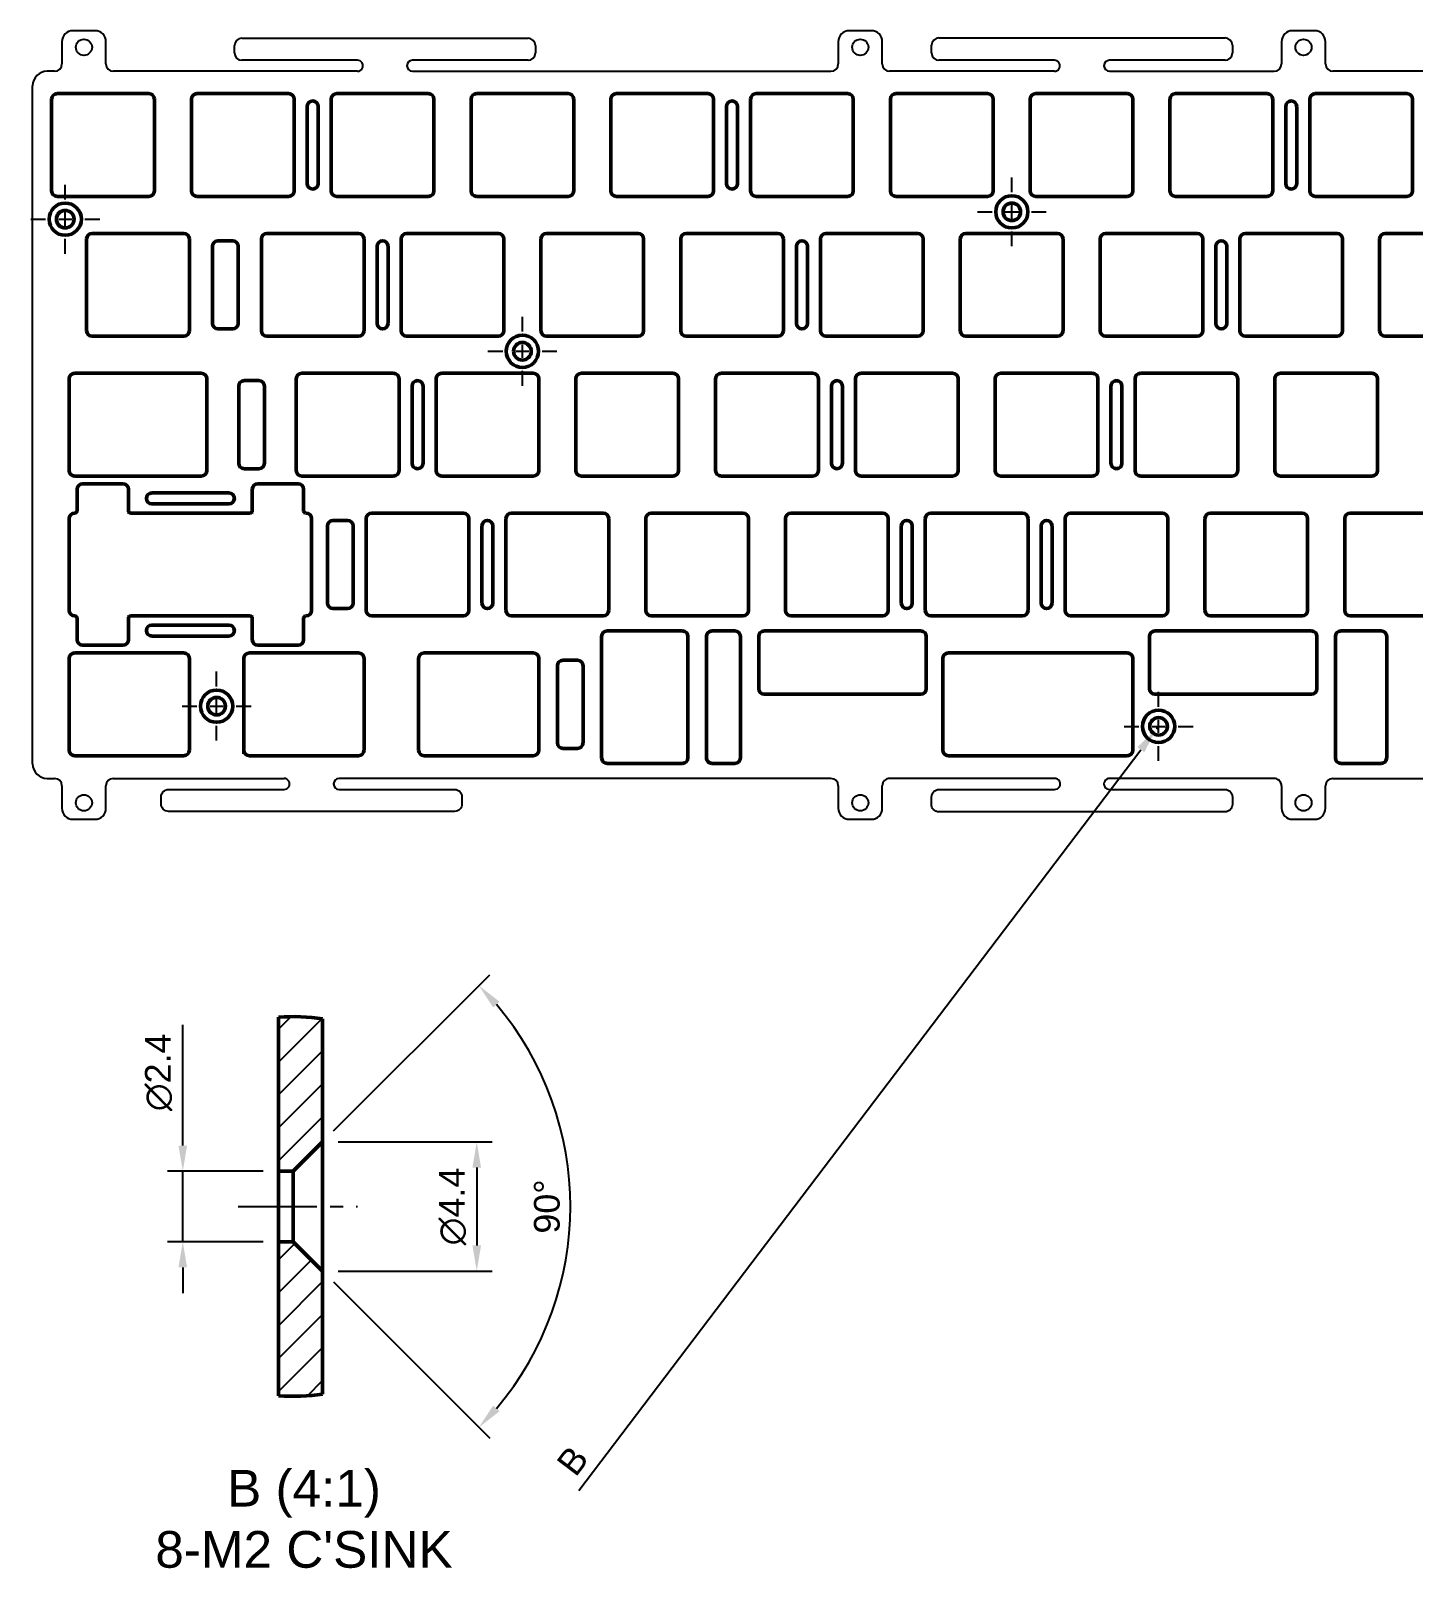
# Model space of a CAD drawing. Header units: millimetres. Extents: x 73 to 360, y 21 to 231.
# Drawn here: x 73 to 261.4, y 21.2 to 230.7 of the extents above; entities that cross this region are included whole.
import ezdxf

# ---------------------------------------------------------------- set-up
doc = ezdxf.new("R2010")
doc.units = ezdxf.units.MM
doc.header["$LTSCALE"] = 0.75
doc.linetypes.add('CENTER2', pattern=[28.575, 19.05, -3.175, 3.175, -3.175])
for name, color, linetype, lineweight in [('1', 7, 'Continuous', 25), ('FD_Dimensions', 7, 'Continuous', 25), ('Hatching', 7, 'Continuous', 25), ('Smart Centers', 7, 'CENTER2', 25), ('View Labels', 7, 'Continuous', 25), ('Visible', 7, 'Continuous', 50)]:
    doc.layers.add(name, color=color, linetype=linetype, lineweight=lineweight)
doc.styles.get("Standard").update_dxf_attribs({"font": ''})
doc.styles.get('Standard').set_extended_font_data('Arial')
doc.dimstyles.new('Dim-ISO-25', dxfattribs={"dimtxt": 3.5, "dimasz": 3.5, "dimexe": 2.1, "dimexo": 2.1, "dimgap": 1.4, "dimtad": 1, "dimdsep": 46, "dimtxsty": 'Standard', "dimcen": 0, "dimazin": 2, "dimtp": 0.1, "dimtm": 0.1, "dimtfac": 0.714286, "dimtmove": 0, "dimatfit": 3, "dimfxl": 1, "dimarcsym": 0})

# ---------------------------------------------------------------- blocks, each defined once
blk = doc.blocks.new('*U9')
at = {"layer": 'Smart Centers', "color": 0, "ltscale": 0.75, "transparency": 16777216}
for p, q in [((0, 2.68), (0, 4.7)), ((-4.7, 0), (-2.68, 0)), ((2.68, 0), (4.7, 0)), ((0, -4.7), (0, -2.68))]:
    blk.add_line(p, q, dxfattribs=at)
at = {"layer": 'Smart Centers', "color": 0, "linetype": 'Continuous', "ltscale": 0.75, "transparency": 16777216}
for p, q in [((-0.89, 0), (0.89, 0)), ((0, -0.89), (0, 0.89))]:
    blk.add_line(p, q, dxfattribs=at)
blk = doc.blocks.new('*U10')
at = {"layer": 'Smart Centers', "color": 0, "ltscale": 0.75, "transparency": 16777216}
for p, q in [((0, 2.68), (0, 4.7)), ((-4.7, 0), (-2.68, 0)), ((2.68, 0), (4.7, 0)), ((0, -4.7), (0, -2.68))]:
    blk.add_line(p, q, dxfattribs=at)
at = {"layer": 'Smart Centers', "color": 0, "linetype": 'Continuous', "ltscale": 0.75, "transparency": 16777216}
for p, q in [((-0.89, 0), (0.89, 0)), ((0, -0.89), (0, 0.89))]:
    blk.add_line(p, q, dxfattribs=at)
blk = doc.blocks.new('*U11')
at = {"layer": 'Smart Centers', "color": 0, "ltscale": 0.75, "transparency": 16777216}
for p, q in [((0, 2.68), (0, 4.7)), ((-4.7, 0), (-2.68, 0)), ((2.68, 0), (4.7, 0)), ((0, -4.7), (0, -2.68))]:
    blk.add_line(p, q, dxfattribs=at)
at = {"layer": 'Smart Centers', "color": 0, "linetype": 'Continuous', "ltscale": 0.75, "transparency": 16777216}
for p, q in [((-0.89, 0), (0.89, 0)), ((0, -0.89), (0, 0.89))]:
    blk.add_line(p, q, dxfattribs=at)
blk = doc.blocks.new('*U12')
at = {"layer": 'Smart Centers', "color": 0, "ltscale": 0.75, "transparency": 16777216}
for p, q in [((0, 2.68), (0, 4.7)), ((-4.7, 0), (-2.68, 0)), ((2.68, 0), (4.7, 0)), ((0, -4.7), (0, -2.68))]:
    blk.add_line(p, q, dxfattribs=at)
at = {"layer": 'Smart Centers', "color": 0, "linetype": 'Continuous', "ltscale": 0.75, "transparency": 16777216}
for p, q in [((-0.89, 0), (0.89, 0)), ((0, -0.89), (0, 0.89))]:
    blk.add_line(p, q, dxfattribs=at)
blk = doc.blocks.new('*U13')
at = {"layer": 'Smart Centers', "color": 0, "ltscale": 0.75, "transparency": 16777216}
for p, q in [((0, 2.68), (0, 4.7)), ((-4.7, 0), (-2.68, 0)), ((2.68, 0), (4.7, 0)), ((0, -4.7), (0, -2.68))]:
    blk.add_line(p, q, dxfattribs=at)
at = {"layer": 'Smart Centers', "color": 0, "linetype": 'Continuous', "ltscale": 0.75, "transparency": 16777216}
for p, q in [((-0.89, 0), (0.89, 0)), ((0, -0.89), (0, 0.89))]:
    blk.add_line(p, q, dxfattribs=at)
blk = doc.blocks.new('*U14')
at = {"layer": 'Smart Centers', "color": 0, "ltscale": 0.75, "transparency": 16777216}
blk.add_line((-9.5, 0), (6.74, 0), dxfattribs=at)
blk = doc.blocks.new('*D15')
at = {"layer": 'Defpoints', "color": 0, "transparency": 16777216}
for p in [(93.72, 75.3), (106.78, 75.3), (106.78, 65.7)]:
    blk.add_point(p, dxfattribs=at)
at = {"layer": 'FD_Dimensions', "color": 0, "lineweight": -2, "transparency": 16777216}
for p, q in [((93.72, 78.8), (93.72, 95.27)), ((104.68, 75.3), (91.62, 75.3)), ((93.72, 65.7), (93.72, 75.3)), ((104.68, 65.7), (91.62, 65.7)), ((93.72, 62.2), (93.72, 58.7))]:
    blk.add_line(p, q, dxfattribs=at)
at = {"layer": 'FD_Dimensions', "color": 0, "transparency": 16777216}
for points in [[(93.13, 78.8), (94.3, 78.8), (93.72, 75.3)], [(93.13, 62.2), (94.3, 62.2), (93.72, 65.7)]]:
    blk.add_solid(points, dxfattribs=at)
at = {"layer": 'FD_Dimensions', "color": 0, "transparency": 16777216, "insert": (90.43, 88.78), "char_height": 3.5, "attachment_point": 5, "rotation": 90}
blk.add_mtext('∅2.4', dxfattribs=at)
blk = doc.blocks.new('*D16')
at = {"layer": 'Defpoints', "color": 0, "transparency": 16777216}
for p in [(112.78, 79.3), (112.78, 61.7), (133.78, 61.7)]:
    blk.add_point(p, dxfattribs=at)
at = {"layer": 'FD_Dimensions', "color": 0, "lineweight": -2, "transparency": 16777216}
for p, q in [((114.88, 79.3), (135.88, 79.3)), ((133.78, 75.8), (133.78, 65.2)), ((114.88, 61.7), (135.88, 61.7))]:
    blk.add_line(p, q, dxfattribs=at)
at = {"layer": 'FD_Dimensions', "color": 0, "transparency": 16777216}
for points in [[(133.19, 75.8), (134.36, 75.8), (133.78, 79.3)], [(133.19, 65.2), (134.36, 65.2), (133.78, 61.7)]]:
    blk.add_solid(points, dxfattribs=at)
at = {"layer": 'FD_Dimensions', "color": 0, "transparency": 16777216, "insert": (130.49, 70.5), "char_height": 3.5, "attachment_point": 5, "rotation": 90}
blk.add_mtext('∅4.4', dxfattribs=at)
blk = doc.blocks.new('*D17')
at = {"layer": 'Defpoints', "color": 0, "transparency": 16777216}
for p in [(112.78, 79.3), (108.78, 75.3), (108.78, 65.7), (112.78, 61.7), (145.08, 59.49)]:
    blk.add_point(p, dxfattribs=at)
at = {"layer": 'FD_Dimensions', "color": 0, "lineweight": -2, "transparency": 16777216}
for p, q in [((114.26, 80.79), (135.55, 102.08)), ((114.26, 60.22), (135.55, 38.92))]:
    blk.add_line(p, q, dxfattribs=at)
blk.add_arc((103.98, 70.5), 42.56, 319.7135, 40.2865, dxfattribs=at)
at = {"layer": 'FD_Dimensions', "color": 0, "transparency": 16777216}
for points in [[(136.01, 97.62), (136.87, 98.41), (134.07, 100.59)], [(136.87, 42.59), (136.01, 43.38), (134.07, 40.41)]]:
    blk.add_solid(points, dxfattribs=at)
at = {"layer": 'FD_Dimensions', "color": 0, "transparency": 16777216, "insert": (143.35, 70.5), "char_height": 3.5, "attachment_point": 5, "rotation": 90}
blk.add_mtext('90°', dxfattribs=at)
blk = doc.blocks.new('*D19')
at = {"layer": 'Defpoints', "color": 0, "transparency": 16777216}
for p in [(226.39, 135.52), (226.7, 135.92)]:
    blk.add_point(p, dxfattribs=at)
at = {"layer": 'FD_Dimensions', "color": 0, "lineweight": -2, "transparency": 16777216}
for p, q in [((226.7, 135.92), (226.39, 135.52)), ((147.69, 31.79), (224.28, 132.73))]:
    blk.add_line(p, q, dxfattribs=at)
at = {"layer": 'FD_Dimensions', "color": 0, "transparency": 16777216}
blk.add_solid([(223.81, 133.09), (224.74, 132.38), (226.39, 135.52)], dxfattribs=at)
at = {"layer": 'FD_Dimensions', "color": 0, "transparency": 16777216, "insert": (146.83, 35.86), "char_height": 3.5, "attachment_point": 5, "rotation": 52.8127}
blk.add_mtext('B', dxfattribs=at)

msp = doc.modelspace()

# ---------------------------------------------------------------- hatches: boundary and pattern name
at = {"layer": 'Hatching'}
h = msp.add_hatch(dxfattribs=at)
h.set_pattern_fill('ANSI31', color=256, style=0)
h.set_pattern_definition([(45, (26.1334, -8.423), (-2.245064, 2.245064), [])])
edge = h.paths.add_edge_path(flags=0)
edge.add_line((106.778, 75.301), (108.778, 75.301))
edge.add_line((108.778, 75.301), (112.778, 79.301))
edge.add_line((112.778, 79.301), (112.778, 96.055))
edge.add_ellipse((108.778, 70.501), major_axis=(2, -25.788), ratio=1, start_angle=166.66906, end_angle=180)
edge.add_line((106.778, 96.289), (106.778, 75.301))
edge = h.paths.add_edge_path(flags=0)
edge.add_line((108.778, 65.701), (106.778, 65.701))
edge.add_line((106.778, 65.701), (106.778, 44.713))
edge.add_ellipse((108.778, 70.501), major_axis=(-4, 25.554), ratio=1, start_angle=166.66906, end_angle=180)
edge.add_line((112.778, 44.947), (112.778, 61.701))
edge.add_line((112.778, 61.701), (108.778, 65.701))

# ---------------------------------------------------------------- linework, layer by layer
at = {"layer": '1', "color": 7, "linetype": 'Continuous', "lineweight": 25}
for p, q in [((81.745, 230.691), (78.745, 230.691)), ((77.245, 229.191), (77.245, 226.171)), ((83.245, 226.171), (83.245, 229.191)), ((76.245, 225.171), (75.245, 225.171)), ((73.245, 130.821), (73.245, 223.171)), ((75.245, 128.821), (76.245, 128.821)), ((77.245, 127.821), (77.245, 124.751)), ((83.245, 124.751), (83.245, 127.821)), ((84.245, 128.821), (107.524, 128.821)), ((183.045, 127.821), (183.045, 124.751)), ((189.045, 124.751), (189.045, 127.821)), ((243.445, 127.821), (243.445, 124.751)), ((249.445, 124.751), (249.445, 127.821)), ((250.445, 128.821), (317.491, 128.821)), ((78.745, 123.251), (81.745, 123.251)), ((184.545, 123.251), (187.545, 123.251)), ((244.945, 123.251), (247.945, 123.251))]:
    msp.add_line(p, q, dxfattribs=at)
at = {"layer": '1', "linetype": 'Continuous', "lineweight": 25}
for p, q in [((187.545, 230.691), (184.545, 230.691)), ((247.945, 230.691), (244.945, 230.691)), ((183.045, 229.191), (183.045, 226.171)), ((189.045, 226.171), (189.045, 229.191)), ((243.445, 229.191), (243.445, 226.171)), ((249.445, 226.171), (249.445, 229.191)), ((117.524, 225.171), (84.245, 225.171)), ((212.509, 225.171), (190.045, 225.171)), ((317.592, 225.171), (250.445, 225.171))]:
    msp.add_line(p, q, dxfattribs=at)
at = {"layer": '1'}
for p, q in [((100.764, 227.671), (100.764, 228.671)), ((101.764, 229.671), (140.764, 229.671)), ((141.764, 228.671), (141.764, 227.671)), ((195.753, 227.671), (195.753, 228.722)), ((196.753, 229.722), (235.753, 229.722)), ((236.753, 228.722), (236.753, 227.671)), ((117.514, 226.671), (101.764, 226.671)), ((140.764, 226.671), (125.014, 226.671)), ((212.503, 226.671), (196.753, 226.671)), ((235.753, 226.671), (220.003, 226.671)), ((118.264, 225.921), (118.264, 225.921)), ((124.264, 225.921), (124.264, 225.921)), ((125.014, 225.171), (182.045, 225.171)), ((220.003, 225.171), (242.445, 225.171)), ((182.045, 128.821), (115.014, 128.821))]:
    msp.add_line(p, q, dxfattribs=at)
for points in [[(115.014, 128.821, 0.9999955), (115.014, 127.321), (130.764, 127.321, -0.4142136), (131.764, 126.321), (131.764, 125.321, -0.4142136), (130.764, 124.321), (91.764, 124.321, -0.4142136), (90.764, 125.321), (90.764, 126.321, -0.4142136), (91.764, 127.321), (107.514, 127.321, 1.006341), (107.514, 128.821)], [(220.003, 128.821, 1.0000032), (220.003, 127.321), (235.753, 127.321, -0.4142136), (236.753, 126.321), (236.753, 125.269, -0.4142136), (235.753, 124.269), (196.753, 124.269, -0.4280494), (195.753, 125.321), (195.753, 126.321, -0.4142136), (196.753, 127.321), (212.503, 127.321, 1.0644898), (212.503, 128.821), (190.045, 128.821, 0.4142136), (189.045, 127.821)]]:
    msp.add_lwpolyline(points, format="xyb", dxfattribs=at)
at = {"layer": '1', "color": 7, "linetype": 'Continuous', "lineweight": 25}
msp.add_lwpolyline([(243.445, 127.821, 0.4142136), (242.445, 128.821), (220.003, 128.821)], format="xyb", dxfattribs=at)
for centre in [(80.245, 228.441), (80.245, 125.501), (186.045, 125.501), (246.445, 125.501)]:
    msp.add_circle(centre, 1.1, dxfattribs=at)
at = {"layer": '1', "linetype": 'Continuous', "lineweight": 25}
for centre in [(186.045, 228.441), (246.445, 228.441)]:
    msp.add_circle(centre, 1.1, dxfattribs=at)
at = {"layer": '1', "color": 7, "linetype": 'Continuous', "lineweight": 25}
for centre, radius, start, end in [((78.745, 229.191), 1.5, 90, 180), ((81.745, 229.191), 1.5, 0, 90), ((75.245, 223.171), 2, 90, 180), ((76.245, 226.171), 1, 270, 0), ((84.245, 226.171), 1, 180, 270), ((75.245, 130.821), 2, 180, 270), ((76.245, 127.821), 1, 0, 90), ((84.245, 127.821), 1, 90, 180), ((182.045, 127.821), 1, 0, 90), ((250.445, 127.821), 1, 90, 180), ((78.745, 124.751), 1.5, 180, 270), ((81.745, 124.751), 1.5, 270, 0), ((184.545, 124.751), 1.5, 180, 270), ((187.545, 124.751), 1.5, 270, 0), ((244.945, 124.751), 1.5, 180, 270), ((247.945, 124.751), 1.5, 270, 0)]:
    msp.add_arc(centre, radius, start, end, dxfattribs=at)
at = {"layer": '1', "linetype": 'Continuous', "lineweight": 25}
for centre, radius, start, end in [((184.545, 229.191), 1.5, 90, 180), ((187.545, 229.191), 1.5, 0, 90), ((244.945, 229.191), 1.5, 90, 180), ((247.945, 229.191), 1.5, 0, 90), ((182.045, 226.171), 1, 270, 0), ((190.045, 226.171), 1, 180, 270), ((242.445, 226.171), 1, 270, 0), ((250.445, 226.171), 1, 180, 270)]:
    msp.add_arc(centre, radius, start, end, dxfattribs=at)
at = {"layer": '1'}
for centre, radius, start, end in [((101.764, 228.671), 1, 90, 180), ((140.764, 228.671), 1, 360, 90), ((196.753, 228.722), 1, 90, 180), ((235.753, 228.722), 1, 0, 90), ((101.764, 227.671), 1, 180, 270), ((117.519, 225.921), 0.75, 269.63783, 90.36217), ((125.014, 225.921), 0.75, 90, 269.99949), ((140.764, 227.671), 1, 270, 360), ((196.753, 227.671), 1, 180, 270), ((212.506, 225.921), 0.75, 269.76, 90.24), ((220.003, 225.921), 0.75, 90, 269.99949), ((235.753, 227.671), 1, 270, 360)]:
    msp.add_arc(centre, radius, start, end, dxfattribs=at)
at = {"layer": 'Visible'}
for p, q in [((76.595, 222.12, 0.75), (89.095, 222.12, 0.75)), ((95.645, 222.12, 0.75), (108.145, 222.12, 0.75)), ((114.695, 222.12, 0.75), (127.195, 222.12, 0.75)), ((133.745, 222.12, 0.75), (146.245, 222.12, 0.75)), ((152.795, 222.12, 0.75), (165.295, 222.12, 0.75)), ((171.845, 222.12, 0.75), (184.345, 222.12, 0.75)), ((190.895, 222.12, 0.75), (203.395, 222.12, 0.75)), ((209.945, 222.12, 0.75), (222.445, 222.12, 0.75)), ((228.995, 222.12, 0.75), (241.495, 222.12, 0.75)), ((248.045, 222.12, 0.75), (260.545, 222.12, 0.75)), ((75.845, 208.87, 0.75), (75.845, 221.37, 0.75)), ((89.845, 221.37, 0.75), (89.845, 208.87, 0.75)), ((94.895, 208.87, 0.75), (94.895, 221.37, 0.75)), ((108.895, 221.37, 0.75), (108.895, 208.87, 0.75)), ((110.67, 209.87, 0.75), (110.67, 220.37, 0.75)), ((112.17, 220.37, 0.75), (112.17, 209.87, 0.75)), ((113.945, 208.87, 0.75), (113.945, 221.37, 0.75)), ((127.945, 221.37, 0.75), (127.945, 208.87, 0.75)), ((132.995, 208.87, 0.75), (132.995, 221.37, 0.75)), ((146.995, 221.37, 0.75), (146.995, 208.87, 0.75)), ((152.045, 208.87, 0.75), (152.045, 221.37, 0.75)), ((166.045, 221.37, 0.75), (166.045, 208.87, 0.75)), ((167.82, 209.87, 0.75), (167.82, 220.37, 0.75)), ((169.32, 220.37, 0.75), (169.32, 209.87, 0.75)), ((171.095, 208.87, 0.75), (171.095, 221.37, 0.75)), ((185.095, 221.37, 0.75), (185.095, 208.87, 0.75)), ((190.145, 208.87, 0.75), (190.145, 221.37, 0.75)), ((204.145, 221.37, 0.75), (204.145, 208.87, 0.75)), ((209.195, 208.87, 0.75), (209.195, 221.37, 0.75)), ((223.195, 221.37, 0.75), (223.195, 208.87, 0.75)), ((228.245, 208.87, 0.75), (228.245, 221.37, 0.75)), ((242.245, 221.37, 0.75), (242.245, 208.87, 0.75)), ((244.02, 209.87, 0.75), (244.02, 220.37, 0.75)), ((245.52, 220.37, 0.75), (245.52, 209.87, 0.75)), ((247.295, 208.87, 0.75), (247.295, 221.37, 0.75)), ((261.295, 221.37, 0.75), (261.295, 208.87, 0.75)), ((89.095, 208.12, 0.75), (76.595, 208.12, 0.75)), ((108.145, 208.12, 0.75), (95.645, 208.12, 0.75)), ((127.195, 208.12, 0.75), (114.695, 208.12, 0.75)), ((146.245, 208.12, 0.75), (133.745, 208.12, 0.75)), ((165.295, 208.12, 0.75), (152.795, 208.12, 0.75)), ((184.345, 208.12, 0.75), (171.845, 208.12, 0.75)), ((203.395, 208.12, 0.75), (190.895, 208.12, 0.75)), ((222.445, 208.12, 0.75), (209.945, 208.12, 0.75)), ((241.495, 208.12, 0.75), (228.995, 208.12, 0.75)), ((260.545, 208.12, 0.75), (248.045, 208.12, 0.75)), ((80.608, 189.82, 0.75), (80.608, 202.32, 0.75)), ((81.358, 203.07, 0.75), (93.858, 203.07, 0.75)), ((94.608, 202.32, 0.75), (94.608, 189.82, 0.75)), ((97.764, 190.82, 0.75), (97.764, 201.32, 0.75)), ((98.514, 202.07, 0.75), (100.514, 202.07, 0.75)), ((101.264, 201.32, 0.75), (101.264, 190.82, 0.75)), ((104.42, 189.82, 0.75), (104.42, 202.32, 0.75)), ((105.17, 203.07, 0.75), (117.67, 203.07, 0.75)), ((118.42, 202.32, 0.75), (118.42, 189.82, 0.75)), ((120.195, 190.82, 0.75), (120.195, 201.32, 0.75)), ((121.695, 201.32, 0.75), (121.695, 190.82, 0.75)), ((123.47, 189.82, 0.75), (123.47, 202.32, 0.75)), ((124.22, 203.07, 0.75), (136.72, 203.07, 0.75)), ((137.47, 202.32, 0.75), (137.47, 189.82, 0.75)), ((142.52, 189.82, 0.75), (142.52, 202.32, 0.75)), ((143.27, 203.07, 0.75), (155.77, 203.07, 0.75)), ((156.52, 202.32, 0.75), (156.52, 189.82, 0.75)), ((161.57, 189.82, 0.75), (161.57, 202.32, 0.75)), ((162.32, 203.07, 0.75), (174.82, 203.07, 0.75)), ((175.57, 202.32, 0.75), (175.57, 189.82, 0.75)), ((177.345, 190.82, 0.75), (177.345, 201.32, 0.75)), ((178.845, 201.32, 0.75), (178.845, 190.82, 0.75)), ((180.62, 189.82, 0.75), (180.62, 202.32, 0.75)), ((181.37, 203.07, 0.75), (193.87, 203.07, 0.75)), ((194.62, 202.32, 0.75), (194.62, 189.82, 0.75)), ((199.67, 189.82, 0.75), (199.67, 202.32, 0.75)), ((200.42, 203.07, 0.75), (212.92, 203.07, 0.75)), ((213.67, 202.32, 0.75), (213.67, 189.82, 0.75)), ((218.72, 189.82, 0.75), (218.72, 202.32, 0.75)), ((219.47, 203.07, 0.75), (231.97, 203.07, 0.75)), ((232.72, 202.32, 0.75), (232.72, 189.82, 0.75)), ((234.495, 190.82, 0.75), (234.495, 201.32, 0.75)), ((235.995, 201.32, 0.75), (235.995, 190.82, 0.75)), ((237.77, 189.82, 0.75), (237.77, 202.32, 0.75)), ((238.52, 203.07, 0.75), (251.02, 203.07, 0.75)), ((251.77, 202.32, 0.75), (251.77, 189.82, 0.75)), ((256.82, 189.82, 0.75), (256.82, 202.32, 0.75)), ((257.57, 203.07, 0.75), (270.07, 203.07, 0.75)), ((93.858, 189.07, 0.75), (81.358, 189.07, 0.75)), ((100.514, 190.07, 0.75), (98.514, 190.07, 0.75)), ((117.67, 189.07, 0.75), (105.17, 189.07, 0.75)), ((136.72, 189.07, 0.75), (124.22, 189.07, 0.75)), ((155.77, 189.07, 0.75), (143.27, 189.07, 0.75)), ((174.82, 189.07, 0.75), (162.32, 189.07, 0.75)), ((193.87, 189.07, 0.75), (181.37, 189.07, 0.75)), ((212.92, 189.07, 0.75), (200.42, 189.07, 0.75)), ((231.97, 189.07, 0.75), (219.47, 189.07, 0.75)), ((251.02, 189.07, 0.75), (238.52, 189.07, 0.75)), ((270.07, 189.07, 0.75), (257.57, 189.07, 0.75)), ((78.226, 170.77, 0.75), (78.226, 183.27, 0.75)), ((78.976, 184.02, 0.75), (96.239, 184.02, 0.75)), ((96.989, 183.27, 0.75), (96.989, 170.77, 0.75)), ((101.336, 171.77, 0.75), (101.336, 182.27, 0.75)), ((102.086, 183.02, 0.75), (104.086, 183.02, 0.75)), ((104.836, 182.27, 0.75), (104.836, 171.77, 0.75)), ((109.183, 170.77, 0.75), (109.183, 183.27, 0.75)), ((109.933, 184.02, 0.75), (122.433, 184.02, 0.75)), ((123.183, 183.27, 0.75), (123.183, 170.77, 0.75)), ((124.958, 171.77, 0.75), (124.958, 182.27, 0.75)), ((126.458, 182.27, 0.75), (126.458, 171.77, 0.75)), ((128.233, 170.77, 0.75), (128.233, 183.27, 0.75)), ((128.983, 184.02, 0.75), (141.483, 184.02, 0.75)), ((142.233, 183.27, 0.75), (142.233, 170.77, 0.75)), ((147.283, 170.77, 0.75), (147.283, 183.27, 0.75)), ((148.033, 184.02, 0.75), (160.533, 184.02, 0.75)), ((161.283, 183.27, 0.75), (161.283, 170.77, 0.75)), ((166.333, 170.77, 0.75), (166.333, 183.27, 0.75)), ((167.083, 184.02, 0.75), (179.583, 184.02, 0.75)), ((180.333, 183.27, 0.75), (180.333, 170.77, 0.75)), ((182.108, 171.77, 0.75), (182.108, 182.27, 0.75)), ((183.608, 182.27, 0.75), (183.608, 171.77, 0.75)), ((185.383, 170.77, 0.75), (185.383, 183.27, 0.75)), ((186.133, 184.02, 0.75), (198.633, 184.02, 0.75)), ((199.383, 183.27, 0.75), (199.383, 170.77, 0.75)), ((204.433, 170.77, 0.75), (204.433, 183.27, 0.75)), ((205.183, 184.02, 0.75), (217.683, 184.02, 0.75)), ((218.433, 183.27, 0.75), (218.433, 170.77, 0.75)), ((220.208, 171.77, 0.75), (220.208, 182.27, 0.75)), ((221.708, 182.27, 0.75), (221.708, 171.77, 0.75)), ((223.483, 170.77, 0.75), (223.483, 183.27, 0.75)), ((224.233, 184.02, 0.75), (236.733, 184.02, 0.75)), ((237.483, 183.27, 0.75), (237.483, 170.77, 0.75)), ((242.533, 170.77, 0.75), (242.533, 183.27, 0.75)), ((243.283, 184.02, 0.75), (255.783, 184.02, 0.75)), ((256.533, 183.27, 0.75), (256.533, 170.77, 0.75)), ((96.239, 170.02, 0.75), (78.976, 170.02, 0.75)), ((104.086, 171.02, 0.75), (102.086, 171.02, 0.75)), ((122.433, 170.02, 0.75), (109.933, 170.02, 0.75)), ((141.483, 170.02, 0.75), (128.983, 170.02, 0.75)), ((160.533, 170.02, 0.75), (148.033, 170.02, 0.75)), ((179.583, 170.02, 0.75), (167.083, 170.02, 0.75)), ((198.633, 170.02, 0.75), (186.133, 170.02, 0.75)), ((217.683, 170.02, 0.75), (205.183, 170.02, 0.75)), ((236.733, 170.02, 0.75), (224.233, 170.02, 0.75)), ((255.783, 170.02, 0.75), (243.283, 170.02, 0.75)), ((79.313, 165.27, 0.75), (79.313, 168.22, 0.75)), ((80.063, 168.97, 0.75), (85.563, 168.97, 0.75)), ((86.313, 168.22, 0.75), (86.313, 165.27, 0.75)), ((89.501, 167.72, 0.75), (100.001, 167.72, 0.75)), ((103.189, 165.27, 0.75), (103.189, 168.22, 0.75)), ((103.939, 168.97, 0.75), (109.439, 168.97, 0.75)), ((110.189, 168.22, 0.75), (110.189, 165.27, 0.75)), ((100.001, 166.22, 0.75), (89.501, 166.22, 0.75)), ((78.226, 151.72, 0.75), (78.226, 164.22, 0.75)), ((78.976, 164.97, 0.75), (79.013, 164.97, 0.75)), ((86.613, 164.97, 0.75), (102.889, 164.97, 0.75)), ((111.276, 164.22, 0.75), (111.276, 151.72, 0.75)), ((114.183, 163.97, 0.75), (116.183, 163.97, 0.75)), ((118.708, 151.72, 0.75), (118.708, 164.22, 0.75)), ((119.458, 164.97, 0.75), (131.958, 164.97, 0.75)), ((132.708, 164.22, 0.75), (132.708, 151.72, 0.75)), ((137.758, 151.72, 0.75), (137.758, 164.22, 0.75)), ((138.508, 164.97, 0.75), (151.008, 164.97, 0.75)), ((151.758, 164.22, 0.75), (151.758, 151.72, 0.75)), ((156.808, 151.72, 0.75), (156.808, 164.22, 0.75)), ((157.558, 164.97, 0.75), (170.058, 164.97, 0.75)), ((170.808, 164.22, 0.75), (170.808, 151.72, 0.75)), ((175.858, 151.72, 0.75), (175.858, 164.22, 0.75)), ((176.608, 164.97, 0.75), (189.108, 164.97, 0.75)), ((189.858, 164.22, 0.75), (189.858, 151.72, 0.75)), ((194.908, 151.72, 0.75), (194.908, 164.22, 0.75)), ((195.658, 164.97, 0.75), (208.158, 164.97, 0.75)), ((208.908, 164.22, 0.75), (208.908, 151.72, 0.75)), ((213.958, 151.72, 0.75), (213.958, 164.22, 0.75)), ((214.708, 164.97, 0.75), (227.208, 164.97, 0.75)), ((227.958, 164.22, 0.75), (227.958, 151.72, 0.75)), ((233.008, 151.72, 0.75), (233.008, 164.22, 0.75)), ((233.758, 164.97, 0.75), (246.258, 164.97, 0.75)), ((247.008, 164.22, 0.75), (247.008, 151.72, 0.75)), ((252.058, 151.72, 0.75), (252.058, 164.22, 0.75)), ((252.808, 164.97, 0.75), (265.308, 164.97, 0.75)), ((113.433, 152.72, 0.75), (113.433, 163.22, 0.75)), ((116.933, 163.22, 0.75), (116.933, 152.72, 0.75)), ((134.483, 152.72, 0.75), (134.483, 163.22, 0.75)), ((135.983, 163.22, 0.75), (135.983, 152.72, 0.75)), ((191.633, 152.72, 0.75), (191.633, 163.22, 0.75)), ((193.133, 163.22, 0.75), (193.133, 152.72, 0.75)), ((210.683, 152.72, 0.75), (210.683, 163.22, 0.75)), ((212.183, 163.22, 0.75), (212.183, 152.72, 0.75)), ((79.013, 150.97, 0.75), (78.976, 150.97, 0.75)), ((102.889, 150.97, 0.75), (86.613, 150.97, 0.75)), ((116.183, 151.97, 0.75), (114.183, 151.97, 0.75)), ((131.958, 150.97, 0.75), (119.458, 150.97, 0.75)), ((151.008, 150.97, 0.75), (138.508, 150.97, 0.75)), ((170.058, 150.97, 0.75), (157.558, 150.97, 0.75)), ((189.108, 150.97, 0.75), (176.608, 150.97, 0.75)), ((208.158, 150.97, 0.75), (195.658, 150.97, 0.75)), ((227.208, 150.97, 0.75), (214.708, 150.97, 0.75)), ((246.258, 150.97, 0.75), (233.758, 150.97, 0.75)), ((265.308, 150.97, 0.75), (252.808, 150.97, 0.75)), ((79.313, 147.72, 0.75), (79.313, 150.67, 0.75)), ((86.313, 150.67, 0.75), (86.313, 147.72, 0.75)), ((89.501, 149.72, 0.75), (100.001, 149.72, 0.75)), ((103.189, 147.72, 0.75), (103.189, 150.67, 0.75)), ((110.189, 150.67, 0.75), (110.189, 147.72, 0.75)), ((151.539, 148.92, 0.75), (161.808, 148.92, 0.75)), ((168.951, 148.92, 0.75), (165.826, 148.92, 0.75)), ((172.951, 148.92, 0.75), (194.289, 148.92, 0.75)), ((226.195, 148.92, 0.75), (247.533, 148.92, 0.75)), ((251.533, 148.92, 0.75), (257.039, 148.92, 0.75)), ((85.563, 146.97, 0.75), (80.063, 146.97, 0.75)), ((100.001, 148.22, 0.75), (89.501, 148.22, 0.75)), ((109.439, 146.97, 0.75), (103.939, 146.97, 0.75)), ((150.789, 131.622, 0.75), (150.789, 148.17, 0.75)), ((162.558, 131.622, 0.75), (162.558, 148.17, 0.75)), ((165.076, 131.622, 0.75), (165.076, 148.17, 0.75)), ((169.701, 131.622, 0.75), (169.701, 148.17, 0.75)), ((172.201, 141.048, 0.75), (172.201, 148.17, 0.75)), ((195.039, 148.17, 0.75), (195.039, 141.048, 0.75)), ((225.445, 141.048, 0.75), (225.445, 148.17, 0.75)), ((248.283, 148.17, 0.75), (248.283, 141.048, 0.75)), ((250.783, 131.622, 0.75), (250.783, 148.17, 0.75)), ((257.789, 131.622, 0.75), (257.789, 148.17, 0.75)), ((78.226, 132.67, 0.75), (78.226, 145.17, 0.75)), ((78.976, 145.92, 0.75), (93.858, 145.92, 0.75)), ((94.608, 145.17, 0.75), (94.608, 132.67, 0.75)), ((102.039, 132.17, 0.75), (102.039, 145.17, 0.75)), ((102.789, 145.92, 0.75), (117.67, 145.92, 0.75)), ((118.42, 145.17, 0.75), (118.42, 132.67, 0.75)), ((125.851, 132.67, 0.75), (125.851, 145.17, 0.75)), ((126.601, 145.92, 0.75), (141.483, 145.92, 0.75)), ((142.233, 145.17, 0.75), (142.233, 132.67, 0.75)), ((145.511, 144.92, 0.75), (147.511, 144.92, 0.75)), ((197.289, 132.67, 0.75), (197.289, 145.17, 0.75)), ((198.039, 145.92, 0.75), (222.445, 145.92, 0.75)), ((223.195, 145.17, 0.75), (223.195, 132.67, 0.75)), ((144.761, 133.67, 0.75), (144.761, 144.17, 0.75)), ((148.261, 144.17, 0.75), (148.261, 133.67, 0.75)), ((194.289, 140.298, 0.75), (172.951, 140.298, 0.75)), ((247.533, 140.298, 0.75), (226.195, 140.298, 0.75)), ((147.511, 132.92, 0.75), (145.511, 132.92, 0.75)), ((93.858, 131.92, 0.75), (78.976, 131.92, 0.75)), ((117.67, 131.92, 0.75), (102.789, 131.92, 0.75)), ((141.483, 131.92, 0.75), (126.601, 131.92, 0.75)), ((161.808, 130.877, 0.75), (151.539, 130.872, 0.75)), ((165.827, 130.872, 0.75), (168.952, 130.873, 0.75)), ((222.445, 131.92, 0.75), (198.039, 131.92, 0.75)), ((257.039, 130.871, 0.75), (251.532, 130.872, 0.75))]:
    msp.add_line(p, q, dxfattribs=at)
at = {"layer": 'Visible', "extrusion": (1, -2.22045e-16, 0)}
for p, q in [((106.778, 96.289), (106.778, 75.301)), ((112.778, 79.301), (112.778, 96.055)), ((108.778, 75.301), (112.778, 79.301)), ((112.778, 79.301), (112.778, 61.701)), ((106.778, 75.301), (108.778, 75.301)), ((106.778, 65.701), (106.778, 75.301)), ((108.778, 75.301), (108.778, 65.701)), ((108.778, 65.701), (106.778, 65.701)), ((106.778, 65.701), (106.778, 44.713)), ((112.778, 61.701), (108.778, 65.701)), ((112.778, 44.947), (112.778, 61.701))]:
    msp.add_line(p, q, dxfattribs=at)
at = {"layer": 'Visible', "extrusion": (0, 0, -1)}
for centre, radius in [((-206.696, 206.019, -0.75), 2.2), ((-77.696, 205.019, -0.75), 2.2), ((-77.696, 205.019, -0.75), 1.2), ((-206.696, 206.019, -0.75), 1.2), ((-139.996, 187.019, -0.75), 2.2), ((-139.996, 187.019, -0.75), 1.2), ((-98.324, 138.669, -0.75), 2.2), ((-98.324, 138.669, -0.75), 1.2), ((-226.696, 135.919, -0.75), 2.2), ((-226.696, 135.919, -0.75), 1.2)]:
    msp.add_circle(centre, radius, dxfattribs=at)
at = {"layer": 'Visible'}
for centre, start, end in [((76.595, 221.37, 0.75), 90, 180), ((89.095, 221.37, 0.75), 0, 90), ((95.645, 221.37, 0.75), 90, 180), ((108.145, 221.37, 0.75), 0, 90), ((114.695, 221.37, 0.75), 90, 180), ((127.195, 221.37, 0.75), 0, 90), ((133.745, 221.37, 0.75), 90, 180), ((146.245, 221.37, 0.75), 0, 90), ((152.795, 221.37, 0.75), 90, 180), ((165.295, 221.37, 0.75), 0, 90), ((171.845, 221.37, 0.75), 90, 180), ((184.345, 221.37, 0.75), 0, 90), ((190.895, 221.37, 0.75), 90, 180), ((203.395, 221.37, 0.75), 0, 90), ((209.945, 221.37, 0.75), 90, 180), ((222.445, 221.37, 0.75), 0, 90), ((228.995, 221.37, 0.75), 90, 180), ((241.495, 221.37, 0.75), 0, 90), ((248.045, 221.37, 0.75), 90, 180), ((260.545, 221.37, 0.75), 0, 90), ((111.42, 220.37, 0.75), 0, 180), ((168.57, 220.37, 0.75), 0, 180), ((244.77, 220.37, 0.75), 0, 180), ((111.42, 209.87, 0.75), 180, 0), ((168.57, 209.87, 0.75), 180, 0), ((244.77, 209.87, 0.75), 180, 0), ((76.595, 208.87, 0.75), 180, 270), ((89.095, 208.87, 0.75), 270, 0), ((95.645, 208.87, 0.75), 180, 270), ((108.145, 208.87, 0.75), 270, 0), ((114.695, 208.87, 0.75), 180, 270), ((127.195, 208.87, 0.75), 270, 0), ((133.745, 208.87, 0.75), 180, 270), ((146.245, 208.87, 0.75), 270, 0), ((152.795, 208.87, 0.75), 180, 270), ((165.295, 208.87, 0.75), 270, 0), ((171.845, 208.87, 0.75), 180, 270), ((184.345, 208.87, 0.75), 270, 0), ((190.895, 208.87, 0.75), 180, 270), ((203.395, 208.87, 0.75), 270, 0), ((209.945, 208.87, 0.75), 180, 270), ((222.445, 208.87, 0.75), 270, 0), ((228.995, 208.87, 0.75), 180, 270), ((241.495, 208.87, 0.75), 270, 0), ((248.045, 208.87, 0.75), 180, 270), ((260.545, 208.87, 0.75), 270, 0), ((81.358, 202.32, 0.75), 90, 180), ((93.858, 202.32, 0.75), 0, 90), ((98.514, 201.32, 0.75), 90, 180), ((100.514, 201.32, 0.75), 0, 90), ((105.17, 202.32, 0.75), 90, 180), ((117.67, 202.32, 0.75), 0, 90), ((120.945, 201.32, 0.75), 0, 180), ((124.22, 202.32, 0.75), 90, 180), ((136.72, 202.32, 0.75), 0, 90), ((143.27, 202.32, 0.75), 90, 180), ((155.77, 202.32, 0.75), 0, 90), ((162.32, 202.32, 0.75), 90, 180), ((174.82, 202.32, 0.75), 0, 90), ((178.095, 201.32, 0.75), 0, 180), ((181.37, 202.32, 0.75), 90, 180), ((193.87, 202.32, 0.75), 0, 90), ((200.42, 202.32, 0.75), 90, 180), ((212.92, 202.32, 0.75), 0, 90), ((219.47, 202.32, 0.75), 90, 180), ((231.97, 202.32, 0.75), 0, 90), ((235.245, 201.32, 0.75), 0, 180), ((238.52, 202.32, 0.75), 90, 180), ((251.02, 202.32, 0.75), 0, 90), ((257.57, 202.32, 0.75), 90, 180), ((98.514, 190.82, 0.75), 180, 270), ((100.514, 190.82, 0.75), 270, 0), ((120.945, 190.82, 0.75), 180, 0), ((178.095, 190.82, 0.75), 180, 0), ((235.245, 190.82, 0.75), 180, 0), ((81.358, 189.82, 0.75), 180, 270), ((93.858, 189.82, 0.75), 270, 0), ((105.17, 189.82, 0.75), 180, 270), ((117.67, 189.82, 0.75), 270, 0), ((124.22, 189.82, 0.75), 180, 270), ((136.72, 189.82, 0.75), 270, 0), ((143.27, 189.82, 0.75), 180, 270), ((155.77, 189.82, 0.75), 270, 0), ((162.32, 189.82, 0.75), 180, 270), ((174.82, 189.82, 0.75), 270, 0), ((181.37, 189.82, 0.75), 180, 270), ((193.87, 189.82, 0.75), 270, 0), ((200.42, 189.82, 0.75), 180, 270), ((212.92, 189.82, 0.75), 270, 0), ((219.47, 189.82, 0.75), 180, 270), ((231.97, 189.82, 0.75), 270, 0), ((238.52, 189.82, 0.75), 180, 270), ((251.02, 189.82, 0.75), 270, 0), ((257.57, 189.82, 0.75), 180, 270), ((78.976, 183.27, 0.75), 90, 180), ((96.239, 183.27, 0.75), 0, 90), ((102.086, 182.27, 0.75), 90, 180), ((104.086, 182.27, 0.75), 0, 90), ((109.933, 183.27, 0.75), 90, 180), ((122.433, 183.27, 0.75), 0, 90), ((125.708, 182.27, 0.75), 0, 180), ((128.983, 183.27, 0.75), 90, 180), ((141.483, 183.27, 0.75), 0, 90), ((148.033, 183.27, 0.75), 90, 180), ((160.533, 183.27, 0.75), 0, 90), ((167.083, 183.27, 0.75), 90, 180), ((179.583, 183.27, 0.75), 0, 90), ((182.858, 182.27, 0.75), 0, 180), ((186.133, 183.27, 0.75), 90, 180), ((198.633, 183.27, 0.75), 0, 90), ((205.183, 183.27, 0.75), 90, 180), ((217.683, 183.27, 0.75), 0, 90), ((220.958, 182.27, 0.75), 0, 180), ((224.233, 183.27, 0.75), 90, 180), ((236.733, 183.27, 0.75), 0, 90), ((243.283, 183.27, 0.75), 90, 180), ((255.783, 183.27, 0.75), 0, 90), ((78.976, 170.77, 0.75), 180, 270), ((96.239, 170.77, 0.75), 270, 0), ((102.086, 171.77, 0.75), 180, 270), ((104.086, 171.77, 0.75), 270, 0), ((109.933, 170.77, 0.75), 180, 270), ((122.433, 170.77, 0.75), 270, 0), ((125.708, 171.77, 0.75), 180, 0), ((128.983, 170.77, 0.75), 180, 270), ((141.483, 170.77, 0.75), 270, 0), ((148.033, 170.77, 0.75), 180, 270), ((160.533, 170.77, 0.75), 270, 0), ((167.083, 170.77, 0.75), 180, 270), ((179.583, 170.77, 0.75), 270, 0), ((182.858, 171.77, 0.75), 180, 0), ((186.133, 170.77, 0.75), 180, 270), ((198.633, 170.77, 0.75), 270, 0), ((205.183, 170.77, 0.75), 180, 270), ((217.683, 170.77, 0.75), 270, 0), ((220.958, 171.77, 0.75), 180, 0), ((224.233, 170.77, 0.75), 180, 270), ((236.733, 170.77, 0.75), 270, 0), ((243.283, 170.77, 0.75), 180, 270), ((255.783, 170.77, 0.75), 270, 0), ((80.063, 168.22, 0.75), 90, 180), ((85.563, 168.22, 0.75), 0, 90), ((89.501, 166.97, 0.75), 90, 270), ((100.001, 166.97, 0.75), 270, 90), ((103.939, 168.22, 0.75), 90, 180), ((109.439, 168.22, 0.75), 0, 90), ((78.976, 164.22, 0.75), 90, 180), ((110.526, 164.22, 0.75), 0, 90), ((114.183, 163.22, 0.75), 90, 180), ((116.183, 163.22, 0.75), 0, 90), ((119.458, 164.22, 0.75), 90, 180), ((131.958, 164.22, 0.75), 0, 90), ((135.233, 163.22, 0.75), 0, 180), ((138.508, 164.22, 0.75), 90, 180), ((151.008, 164.22, 0.75), 0, 90), ((157.558, 164.22, 0.75), 90, 180), ((170.058, 164.22, 0.75), 0, 90), ((176.608, 164.22, 0.75), 90, 180), ((189.108, 164.22, 0.75), 0, 90), ((192.383, 163.22, 0.75), 0, 180), ((195.658, 164.22, 0.75), 90, 180), ((208.158, 164.22, 0.75), 0, 90), ((211.433, 163.22, 0.75), 0, 180), ((214.708, 164.22, 0.75), 90, 180), ((227.208, 164.22, 0.75), 0, 90), ((233.758, 164.22, 0.75), 90, 180), ((246.258, 164.22, 0.75), 0, 90), ((252.808, 164.22, 0.75), 90, 180), ((78.976, 151.72, 0.75), 180, 270), ((110.526, 151.72, 0.75), 270, 0), ((114.183, 152.72, 0.75), 180, 270), ((116.183, 152.72, 0.75), 270, 0), ((119.458, 151.72, 0.75), 180, 270), ((131.958, 151.72, 0.75), 270, 0), ((135.233, 152.72, 0.75), 180, 0), ((138.508, 151.72, 0.75), 180, 270), ((151.008, 151.72, 0.75), 270, 0), ((157.558, 151.72, 0.75), 180, 270), ((170.058, 151.72, 0.75), 270, 0), ((176.608, 151.72, 0.75), 180, 270), ((189.108, 151.72, 0.75), 270, 0), ((192.383, 152.72, 0.75), 180, 0), ((195.658, 151.72, 0.75), 180, 270), ((208.158, 151.72, 0.75), 270, 0), ((211.433, 152.72, 0.75), 180, 0), ((214.708, 151.72, 0.75), 180, 270), ((227.208, 151.72, 0.75), 270, 0), ((233.758, 151.72, 0.75), 180, 270), ((246.258, 151.72, 0.75), 270, 0), ((252.808, 151.72, 0.75), 180, 270), ((89.501, 148.97, 0.75), 90, 270), ((100.001, 148.97, 0.75), 270, 90), ((151.539, 148.17, 0.75), 90, 180), ((161.808, 148.17, 0.75), 0, 90), ((165.826, 148.17, 0.75), 90, 180), ((168.951, 148.17, 0.75), 0, 90), ((172.951, 148.17, 0.75), 90, 180), ((194.289, 148.17, 0.75), 0, 90), ((226.195, 148.17, 0.75), 90, 180), ((247.533, 148.17, 0.75), 0, 90), ((251.533, 148.17, 0.75), 90, 180), ((257.039, 148.17, 0.75), 0, 90), ((80.063, 147.72, 0.75), 180, 270), ((85.563, 147.72, 0.75), 270, 0), ((103.939, 147.72, 0.75), 180, 270), ((109.439, 147.72, 0.75), 270, 0), ((78.976, 145.17, 0.75), 90, 180), ((93.858, 145.17, 0.75), 0, 90), ((102.789, 145.17, 0.75), 90, 180), ((117.67, 145.17, 0.75), 0, 90), ((126.601, 145.17, 0.75), 90, 180), ((141.483, 145.17, 0.75), 0, 90), ((145.511, 144.17, 0.75), 90, 180), ((147.511, 144.17, 0.75), 0, 90), ((198.039, 145.17, 0.75), 90, 180), ((222.445, 145.17, 0.75), 0, 90), ((172.951, 141.048, 0.75), 180, 270), ((194.289, 141.048, 0.75), 270, 0), ((226.195, 141.048, 0.75), 180, 270), ((247.533, 141.048, 0.75), 270, 0), ((78.976, 132.67, 0.75), 180, 270), ((93.858, 132.67, 0.75), 270, 0), ((102.789, 132.67, 0.75), 180, 270), ((117.67, 132.67, 0.75), 270, 0), ((126.601, 132.67, 0.75), 180, 270), ((141.483, 132.67, 0.75), 270, 0), ((145.511, 133.67, 0.75), 180, 270), ((147.511, 133.67, 0.75), 270, 0), ((198.039, 132.67, 0.75), 180, 270), ((222.445, 132.67, 0.75), 270, 0), ((151.539, 131.622, 0.75), 180, 270.0282), ((161.808, 131.627, 0.75), 270.0282, 0), ((165.826, 131.622, 0.75), 180, 270.01354), ((168.951, 131.623, 0.75), 270.01354, 0), ((251.533, 131.622, 0.75), 180, 269.98646), ((257.039, 131.621, 0.75), 269.98646, 0)]:
    msp.add_arc(centre, 0.75, start, end, dxfattribs=at)
at = {"layer": 'Visible', "extrusion": (0, 0, -1)}
for centre, start, end in [((-79.013, 165.27, -0.75), 180, 270), ((-86.613, 165.27, -0.75), 270, 0), ((-102.889, 165.27, -0.75), 180, 270), ((-110.489, 165.27, -0.75), 270, 0), ((-79.013, 150.67, -0.75), 90, 180), ((-86.613, 150.67, -0.75), 0, 90), ((-102.889, 150.67, -0.75), 90, 180), ((-110.489, 150.67, -0.75), 0, 90)]:
    msp.add_arc(centre, 0.3, start, end, dxfattribs=at)
at = {"layer": 'Visible', "extrusion": (-1.41608e-32, -6.37748e-17, -1)}
for start, end in [(85.5653, 98.89624), (261.10376, 274.4347)]:
    msp.add_arc((-108.778, 70.501), 25.866, start, end, dxfattribs=at)

# ---------------------------------------------------------------- block references
at = {"layer": 'Smart Centers', "ltscale": 0.75}
for name, p in [('*U13', (77.696, 205.019, 0.75)), ('*U9', (206.696, 206.019, 0.75)), ('*U11', (139.996, 187.019, 0.75)), ('*U12', (98.324, 138.669, 0.75)), ('*U10', (226.696, 135.919, 0.75)), ('*U14', (110.778, 70.501))]:
    msp.add_blockref(name, p, dxfattribs=at)

# ---------------------------------------------------------------- texts
at = {"layer": 'View Labels', "insert": (110.237, 21.211), "char_height": 5, "width": 53.01025, "attachment_point": 8}
msp.add_mtext("B (4:1)^J8-M2 C'SINK", dxfattribs=at)

# ---------------------------------------------------------------- dimensions: what is measured, and where the dimension line sits
at = {"layer": 'FD_Dimensions'}
dim = msp.add_radius_dim(center=(226.696, 135.919, 0.75), mpoint=(226.393, 135.521, 0.75), text='B', dimstyle='Dim-ISO-25', override={"dimse1": 1, "dimtol": 1, "dimtp": 0.3, "dimtm": 0}, dxfattribs=at)
dim.commit()
dim.dimension.update_dxf_attribs({"geometry": '*D19', "text_midpoint": (149.336, 33.955, 0.75), "dimtype": 164})
dim = msp.add_angular_dim_2l(base=(145.084, 59.487), line1=((112.778, 61.701), (108.778, 65.701)), line2=((108.778, 75.301), (112.778, 79.301)), dimstyle='Dim-ISO-25', override={"dimlfac": 0.25, "dimpost": '', "dimclrd": 0, "dimclre": 0}, dxfattribs=at)
dim.commit()
dim.dimension.update_dxf_attribs({"geometry": '*D17', "text_midpoint": (143.347, 70.501)})
for p1, p2, distance, picture, middle in [((106.778, 65.701), (106.778, 75.301), 13.06, '*D15', (90.433, 88.784)), ((112.778, 79.301), (112.778, 61.701), 21, '*D16', (130.493, 70.501))]:
    dim = msp.add_aligned_dim(p1=p1, p2=p2, distance=distance, text='∅<>', dimstyle='Dim-ISO-25', override={"dimlfac": 0.25, "dimclrd": 0, "dimclre": 0}, dxfattribs=at)
    dim.commit()
    dim.dimension.update_dxf_attribs({"geometry": picture, "text_midpoint": middle})

doc.saveas('drawing.dxf')
